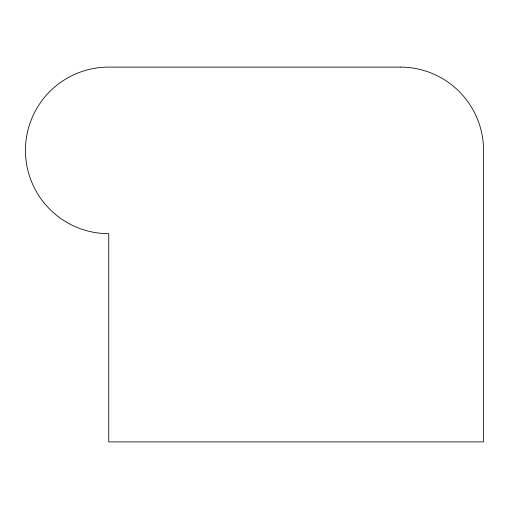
<?xml version="1.0" encoding="UTF-8"?>
<svg xmlns="http://www.w3.org/2000/svg" width="509" height="509" viewBox="0 0 509 509"><rect width="100%" height="100%" fill="white"/><g stroke="black" fill="none" stroke-linecap="round" stroke-linejoin="round"><path stroke-width="0.76" d="M400.259 67.093L108.741 67.093A83.291 83.291 0 0 0 25.45 150.384A83.291 83.291 0 0 0 108.741 233.676L108.741 441.907L483.55 441.907L483.55 150.384A83.291 83.291 0 0 0 400.259 67.093"/></g></svg>
